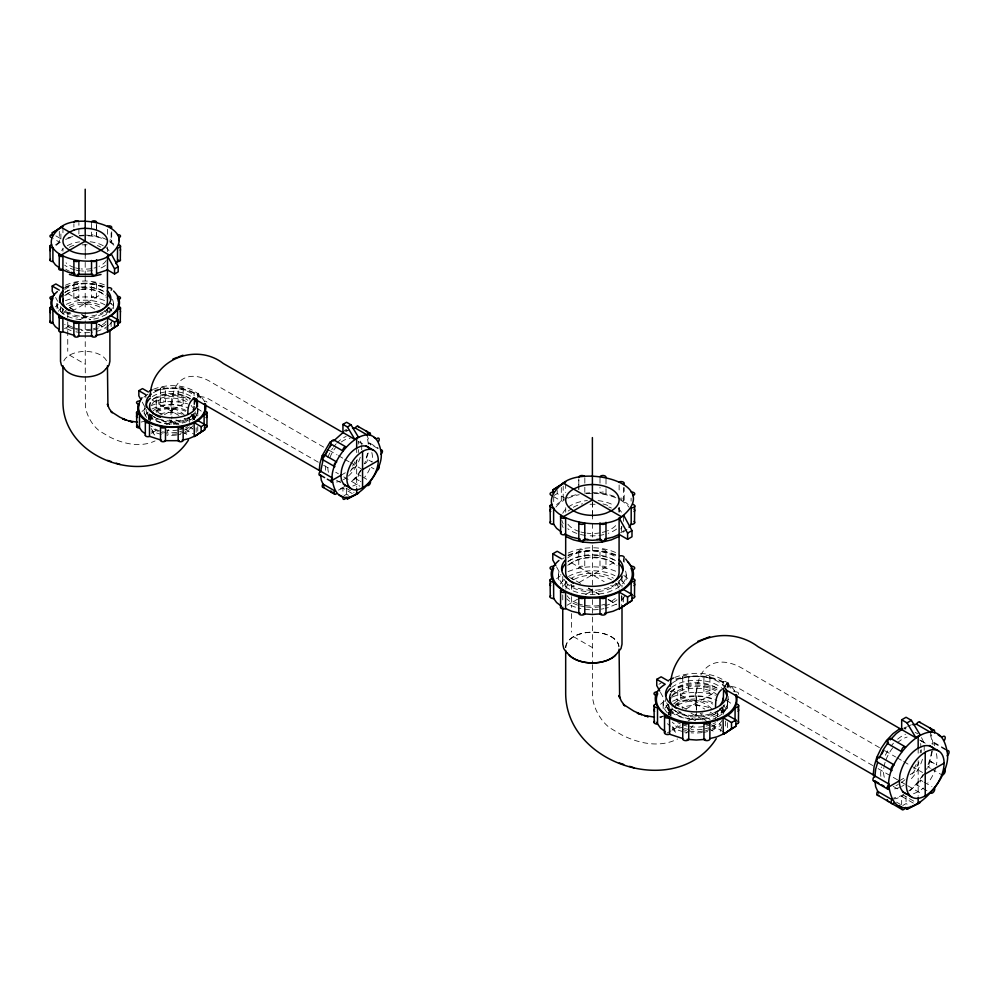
<?xml version="1.0" encoding="UTF-8"?>
<svg xmlns="http://www.w3.org/2000/svg" width="999" height="999" viewBox="0 0 999 999"><rect width="100%" height="100%" fill="white"/><g stroke="black" fill="none" stroke-linecap="round" stroke-linejoin="round"><path stroke-width="0.75" stroke-dasharray="5 3.75" d="M59.303 231.381L59.303 242.083L53.409 238.686M78.896 234.028L78.896 223.314M85.215 254.97L85.215 244.243M91.546 223.326L91.571 235.514A2.61 1.511 0 0 1 94.306 234.59L94.967 234.69A2.61 1.511 0 0 1 96.566 236.276L96.566 224.051M561.301 487.524L561.301 501.036L554.033 496.84M556.643 504.545L563.199 499.6L563.199 486.088M578.833 489.622L578.808 479.058M592.407 516.121L592.407 501.423M623.513 487.524L623.588 500.998A3.134 1.811 0 0 0 623.576 498.801L623.001 498.464A3.134 1.811 0 0 0 620.691 498.114M624.2 500.137L624.2 487.649M150.387 419.255L152.547 413.961M670.604 713.636L670.841 711.188L673.201 707.292M932.404 751.048L929.145 763.96L926.498 769.492M723.613 690.122L724.462 685.639L723.963 688.061M721.802 726.673L719.817 732.729M368.269 453.009L364.548 463.886M194.156 419.667L197.128 413.149M723.014 714.36L726.685 706.318M96.516 284.365L96.528 284.328A2.61 1.511 0 0 0 94.955 282.742L94.293 282.642A2.61 1.511 0 0 0 91.546 283.554L91.521 297.365A2.61 1.511 0 0 1 94.293 296.403L94.955 296.503A2.61 1.511 0 0 1 96.528 298.089L96.528 283.941M183.129 388.998L183.154 388.961A2.61 1.511 0 0 0 181.568 387.375L180.919 387.275A2.61 1.511 0 0 0 178.159 388.186L178.134 401.998A2.61 1.511 0 0 1 180.919 401.036L181.568 401.136A2.61 1.511 0 0 1 183.154 402.722L183.154 388.574M605.956 551.773L605.981 551.723A3.134 1.811 0 0 0 604.083 549.825L603.296 549.7A3.134 1.811 0 0 0 599.987 550.799L599.987 567.307A3.134 1.811 0 0 1 603.296 566.208L604.083 566.333A3.134 1.811 0 0 1 605.981 568.244L605.981 551.261M709.902 677.334L709.927 677.285A3.134 1.811 0 0 0 708.029 675.374L707.242 675.262A3.134 1.811 0 0 0 703.933 676.348L703.908 692.931A3.134 1.811 0 0 1 707.242 691.77L708.029 691.895A3.134 1.811 0 0 1 709.927 693.806L709.927 676.81M724.762 686.875L726.56 683.816L723.626 688.498L725.749 686.176L723.551 687.961M361.975 469.243L356.93 476.623L351.061 482.817M924.512 773.626L918.456 782.479L909.277 791.483M151.723 415.097L148.451 418.868M672.215 708.641L668.281 713.161M148.464 419.143L150.287 417.657L148.252 419.056M668.294 713.511L670.491 711.725L668.044 713.398M675.274 705.669C686.301 696.99 703.171 699.05 712.287 709.59M55.42 245.005L60.889 240.896L60.889 231.718M55.395 306.818L58.304 304.633M142.02 411.451L145.654 408.391M184.54 430.107A22.253 12.85 0 0 0 186.726 428.996L190.26 426.336M556.618 578.708L560.102 576.086M626.997 529.258L621.603 533.316L621.603 525.811M660.564 704.27L664.922 700.599M668.393 704.457L667.482 705.144A32.168 18.569 0 0 0 664.26 709.615M711.588 726.648A26.698 15.41 0 0 0 714.21 725.324L718.456 722.127M615.334 598.501L611.026 601.66A26.698 15.41 0 0 1 608.379 602.971M677.472 705.306L677.684 705.157A26.698 15.41 0 0 1 712.836 704.083M67.745 313.674L70.43 312.125M71.766 311.351L102.66 293.519M64.56 328.671L72.115 324.313M79.97 319.767L85.202 316.745M155.257 419.98L157.879 418.456M164.435 414.672L186.726 401.81A22.253 12.85 0 0 0 159.865 399.762L155.257 401.81A22.253 12.85 0 0 0 151.723 404.47M151.186 433.304L158.729 428.946M166.583 424.4L171.816 421.378L171.816 416.783M340.971 475.262L346.216 472.24M351.448 469.218L356.68 466.196M344.156 495.641L346.591 494.23L351.049 496.803M553.921 495.504L557.217 493.606L564.472 497.802M571.428 586.95L574.05 585.439M579.283 582.405L613.324 562.762M567.057 605.257L577.572 599.188M585.651 594.517L592.382 590.634M658.94 684.265L661.126 683.004M676.46 714.497L680.506 712.162M685.888 709.053L714.21 692.707M667.12 733.054L671.003 730.806M672.302 730.069L680.169 725.524M688.249 720.853L696.328 716.196L696.328 711.775M899.312 780.843L904.694 777.734M910.089 774.625L918.168 769.967M902.759 805.519L906.056 803.608L911.4 806.705M111.126 303.896L111.176 303.858A2.61 1.511 0 0 0 111.513 303.521M662.886 716.295L660.177 717.519L662.812 716.508M184.403 433.316L192.72 428.758L189.498 426.91M711.413 730.506L721.415 725.037L717.544 722.814L717.544 718.181M65.484 285.227C78.646 279.183 94.68 279.757 107.53 286.376M65.459 286.9C78.471 281.718 93.894 281.843 106.681 287.675M65.459 300.662C78.471 295.479 93.894 295.604 106.681 301.436M153.421 389.273C170.504 382.367 195.517 384.603 205.07 402.485M150.812 405.856C162.25 400.661 175.649 400.462 187.65 403.846M155.844 406.943L158.878 409.228L158.878 400.212M563.199 499.6L571.753 495.816L578.871 494.118M568.206 553.034C584.103 545.554 603.583 546.141 619.168 554.195M568.081 555.082C583.528 548.651 601.947 548.688 617.307 555.369M568.081 571.603C583.528 565.159 601.947 565.197 617.307 571.878M616.308 604.083L609.303 607.192A33.829 19.53 0 0 1 605.332 608.316M674.762 677.434C695.204 669.467 724.874 672.202 736.213 693.506M672.027 697.152C685.639 691.283 701.41 691.171 715.546 695.204M677.147 698.863L676.523 699.138L680.794 701.598L680.794 690.784M152.035 408.953L157.592 406.493A26.811 15.472 0 0 1 188.674 408.279M672.589 701.273L679.245 698.313A32.168 18.569 0 0 1 716.87 700.599M352.797 486.038L356.88 484.253A22.253 12.85 -60 0 0 360.939 481.218M913.498 793.78L918.393 791.633A26.698 15.41 -60 0 0 923.276 787.999M344.205 430.482L346.553 429.483M344.767 431.218L347.29 430.144M338.474 490.097L344.767 487.412M906.38 726.91L903.858 727.984L907.766 730.244M907.641 726.385L911.413 724.774M156.006 411.251C165.447 405.681 177.884 407.654 185.115 415.884M141.146 422.077L144.867 421.128M659.527 717.02L665.459 715.509M68.007 237.737L73.539 236.413M154.608 390.409C170.167 385.864 188.873 386.75 201.623 397.689M675.674 679.033C694.342 673.576 716.783 674.637 732.092 687.762M893.481 798.925L896.303 798.638L903.858 795.429L915.559 802.185M79.283 235.527L83.729 235.19M584.765 493.194L590.871 492.732M85.215 235.077L94.131 235.752L102.422 237.737L108.129 240.26M592.407 492.619C605.119 492.944 618.481 495.791 628.171 504.545M364.722 463.536L364.772 463.536A2.61 1.511 -60 0 0 366.933 461.613L367.182 460.989A2.61 1.511 -60 0 0 366.596 458.828L372.227 462.087M930.406 768.281L927.796 766.77A3.134 1.811 -60 0 0 930.469 764.472L930.756 763.723A3.134 1.811 -60 0 0 930.057 761.126L936.962 765.109M72.752 327.297L69.281 325.724A22.253 12.85 0 0 1 65.797 323.039M577.447 603.296L573.276 601.398A26.698 15.41 0 0 1 567.182 595.729M158.292 431.443L155.894 430.357A22.253 12.85 0 0 1 150.824 425.624M680.082 728.259L677.222 726.96A26.698 15.41 0 0 1 673.039 723.738M933.903 742.344L945.603 749.1M55.894 235.901L60.602 238.611M915.159 732.304L917.756 733.803M945.778 749.987L932.841 742.444A3.134 1.811 -60 0 1 934.752 743.543L934.752 744.205A3.134 1.811 -60 0 1 934.315 745.679M919.704 740.034L926.448 743.918M920.878 740.709L927.422 744.48M929.994 761.126L936.5 764.872M369.792 443.169L378.084 447.952M378.134 448.651L368.918 443.269A2.61 1.511 -60 0 1 370.504 444.18L370.504 444.73A2.61 1.511 -60 0 1 370.142 445.954M931.705 769.03L940.808 774.287M571.428 562.762L604.17 581.655M610.714 585.439L613.324 586.95M358.504 441.558L364.285 444.892M879.445 747.614L744.792 669.867A64.573 37.288 60 0 0 696.615 695.142L696.615 711.713M884.827 750.724L895.604 756.942M896.94 757.717L902.884 761.138M903.683 761.6L910.526 765.559M911.762 766.27L922.527 772.489M580.594 583.466L571.428 578.184A29.62 17.108 0 0 1 613.324 578.184M588.448 587.999L598.925 594.055M608.091 599.338L613.324 602.372M569.655 577.509L573.526 579.745M588.336 588.299L599.113 594.517M608.541 599.962L616.408 604.507M922.814 781.418L920.241 779.957A3.134 1.811 -60 0 1 919.555 783.366L919.055 783.99A3.134 1.811 -60 0 1 916.445 784.69L928.158 791.445M924.112 782.167L931.917 786.675M371.341 467.357L373.988 468.893M67.745 293.519L95.941 309.802M323.639 447.115L212.213 382.779A53.821 31.069 60 0 0 172.065 403.846L172.065 417.657M329.008 450.212L337.063 454.87M338.399 455.644L343.768 458.741M344.742 459.303L350.05 462.362M350.487 462.612L361.226 468.818M872.739 765.546L740.109 689.035A37.825 21.841 60 0 0 726.61 687M878.121 768.643L899.662 781.081M900.998 781.855L906.38 784.964M907.729 785.738L922.527 794.28M70.43 307.917L73.114 309.478M82.517 314.897L90.572 319.555M98.626 324.2L102.66 326.523M69.493 307.68L73.414 309.952M81.269 314.485L90.434 319.767M98.289 324.313L108.304 330.095M361.039 476.011L358.391 474.488A2.61 1.511 -60 0 1 357.842 477.36L357.43 477.884A2.61 1.511 -60 0 1 355.257 478.471L360.901 481.718M362.362 476.785L368.993 480.606M893.193 786.375L899.762 790.172M913.361 803.121L901.66 796.365L901.66 804.744M318.294 462.2L208.316 398.751A31.518 18.194 60 0 0 197.065 397.053M323.664 465.297L330.369 469.168M335.739 472.265L338.424 473.813M343.781 476.91L359.89 486.201M896.503 802.135L900.399 804.395M336.538 480.244L340.709 482.654M346.091 488.174L354.033 492.769M352.21 493.543L342.932 488.186L342.932 494.992M718.631 714.372L715.496 712.562L715.496 718.306M672.589 690.471L704.77 709.053M710.164 712.162L718.081 716.733A32.168 18.569 0 0 0 726.885 699.974M573.501 636.675L592.382 647.564M700.661 714.048L710.102 719.492M190.409 419.867L187.8 418.356L187.8 422.54M178.858 415.434L152.035 399.95A26.811 15.472 0 0 1 189.947 399.95M184.103 418.456L189.947 421.84M686.338 709.228L676.46 703.521L681.98 701.073A26.698 15.41 0 0 1 714.21 703.521M706.118 720.654L695.329 714.422L695.329 720.779L677.809 710.664M674.887 703.82L682.866 708.416M690.946 713.086L704.407 720.853M711.138 724.737L724.238 732.304M69.468 355.12L85.202 364.198M175.999 419.917L181.244 422.952M708.815 728.571L714.21 731.68L714.21 725.324M162.25 414.86L155.257 410.826L159.865 408.791A22.253 12.85 0 0 1 186.726 410.826M178.858 424.45L170.991 419.905L170.991 425.212M169.206 419.867L177.06 424.4M184.915 428.946L194.93 434.727M161.813 419.905L169.68 424.45M182.792 432.018L186.726 434.29L186.726 428.996M623.776 575.424L628.146 578.708M726.623 700.162L732.092 704.27M109.553 240.896L115.022 245.005M109.54 302.697L115.01 306.818M197.253 408.154L201.623 411.451M672.215 728.546L676.36 733.154L671.827 725.299M734.29 690.796L734.814 691.87M660.464 692.382L664.185 699.225M556.518 566.82L560.976 575.037M142.245 402.11L144.967 407.13M55.619 297.477L57.667 301.248M682.717 677.285L682.742 677.334A3.134 1.811 0 0 1 684.627 675.374L685.414 675.262A3.134 1.811 0 0 1 688.711 676.36L688.736 692.931A3.134 1.811 0 0 0 685.414 691.77L684.627 691.895A3.134 1.811 0 0 0 682.717 693.793L682.717 676.81M578.771 551.723L578.796 551.785A3.134 1.811 0 0 1 580.681 549.825L581.468 549.7A3.134 1.811 0 0 1 584.765 550.799L584.765 567.32A3.134 1.811 0 0 0 581.468 566.208L580.681 566.333A3.134 1.811 0 0 0 578.771 568.231L578.771 551.248M206.98 402.185L206.893 401.998A2.61 1.511 0 0 0 204.832 401.074M160.477 388.961L160.502 389.011A2.61 1.511 0 0 1 162.075 387.375L162.725 387.275A2.61 1.511 0 0 1 165.472 388.186L165.497 401.998A2.61 1.511 0 0 0 162.725 401.036L162.075 401.136A2.61 1.511 0 0 0 160.477 402.722L160.477 388.561M73.864 284.328L73.876 284.378A2.61 1.511 0 0 1 75.449 282.742L76.111 282.642A2.61 1.511 0 0 1 78.859 283.554L78.871 297.365A2.61 1.511 0 0 0 76.111 296.403L75.449 296.503A2.61 1.511 0 0 0 73.864 298.089L73.864 283.928M666.545 706.318L670.217 714.36M147.003 413.149L149.975 419.667M929.732 731.53L932.067 736.7L933.066 744.842M366.446 434.44L368.269 438.474L368.931 443.906M151.224 428.484L155.182 435.514L151.723 431.63M918.168 748.201L918.168 754.42M918.168 760.639L918.168 796.215M906.056 796.628L906.056 803.608M728.121 682.879L728.121 687.849M728.121 696.39L728.121 699.862M727.434 687.25L727.497 684.215A3.134 1.811 0 0 0 727.497 682.017L726.922 681.68A3.134 1.811 0 0 0 723.114 681.68L723.039 687.724M727.497 703.608L727.497 711.313M727.434 722.614L727.434 728.608M725.524 721.041L725.524 728.546M723.026 707.317L723.026 714.872M722.027 706.693L722.027 714.422A26.698 15.41 0 0 0 719.53 707.904M717.544 712L717.544 716.633M708.678 707.429L708.678 707.492A26.698 15.41 0 0 0 681.98 707.429M696.328 688.548L696.328 710.314M695.329 692.207L695.329 708.403M677.734 690.759L677.734 700.811M669.63 706.93L669.63 714.497M668.631 705.144L668.631 714.422A26.698 15.41 0 0 1 672.215 706.718M663.161 703.608L663.161 709.789M631.093 498.114L631.093 501.123M626.211 574.85L626.211 582.567M624.175 558.816L624.175 562.287M623.501 516.883L623.501 521.378M623.488 558.691L623.488 561.688M623.488 597.052L623.488 603.059M622.002 576.398L622.002 587.187M622.002 596.428L622.002 602.584M621.578 595.479L621.578 604.495M619.13 484.99L619.13 492.495M619.105 507.317L619.105 511.85M619.08 507.617L619.08 512.262M619.08 580.244L619.08 589.31M606.018 479.058L605.993 488.124M606.018 489.085L606.018 494.068A3.134 1.811 0 0 0 604.108 492.157L603.309 492.045A3.134 1.811 0 0 0 600.024 493.144L599.999 487.187M599.999 478.184L599.999 485.689M592.382 501.535L592.382 512.462M592.382 514.023L592.407 522.002M592.382 523.376L592.382 538.973M592.382 545.217L592.382 598.014M592.382 599.562L592.382 663.086M592.382 664.635L592.569 697.115A29.071 16.783 60 0 0 609.515 727.659L621.341 734.715A126.91 73.264 60 0 0 677.547 738.985M584.827 478.184L584.827 485.689M584.827 487.187L584.79 493.131A3.134 1.811 0 0 0 584.39 492.732M578.808 480.082L578.808 489.098M571.428 584.34L571.428 595.117M571.428 596.653L571.428 607.429M571.428 613.586L571.428 632.067M565.684 483.491L565.684 492.495M565.709 507.692L565.709 512.225M565.684 581.381L565.684 588.935M562.762 576.398L562.762 587.187M562.762 594.892L562.762 602.584M558.553 574.85L558.553 582.567M557.217 490.521L557.217 493.606M553.708 496.615L553.708 502.609M356.68 448.052L356.68 452.584M356.68 460.152L356.68 487.175M346.591 488.798L346.591 494.23M198.314 393.618L198.314 397.078M197.74 397.827L197.74 394.767A2.61 1.511 0 0 0 197.802 392.894L197.315 392.619A2.61 1.511 0 0 0 194.143 392.619L194.081 395.716M197.802 410.889L197.802 416.895M197.752 426.585L197.752 431.181M196.154 427.784L196.154 432.38M194.068 413.986L194.068 420.03M193.244 413.898L193.244 419.905A22.253 12.85 0 0 0 191.159 414.485M189.498 417.882L189.498 422.402M182.118 414.086L182.118 414.135A22.253 12.85 0 0 0 159.865 414.086M171.816 398.351L171.816 415.259M170.991 401.386L170.991 414.897M156.331 400.187L156.331 408.566M149.575 413.673L149.575 419.717M148.751 413.898L148.751 419.905A22.253 12.85 0 0 1 150.837 414.485M145.891 394.767L145.891 397.827M144.193 410.889L144.193 413.898M113.399 303.596L113.399 309.315M111.713 231.768L111.713 241.333M111.139 232.917L111.201 242.058A2.61 1.511 0 0 0 111.201 240.222L110.714 239.947A2.61 1.511 0 0 0 110.127 239.748M111.126 321.953L111.126 326.548M109.89 307.879L109.89 313.599M107.492 229.27L107.492 235.389M107.442 246.978L107.467 251.598M107.442 307.842L107.442 315.397M96.566 225.187L96.566 231.293M96.566 232.829L96.566 235.889M85.202 244.855L85.202 274.226M85.202 275.774L85.202 310.614M85.202 312.15L85.202 322.615M85.202 324.151L85.352 405.482A24.226 13.986 60 0 0 99.475 430.931L109.328 436.825A105.757 61.051 60 0 0 155.045 440.934M73.889 224.051L73.901 227.148M67.745 312.562L67.745 320.304M67.745 321.853L67.745 351.286M62.949 227.747L62.949 235.389M62.949 248.189L62.949 251.224M62.949 309.041L62.949 315.085M60.514 306.456L60.514 313.599M57.005 303.596L57.005 309.315M624.088 530.494A39.935 23.064 0 0 1 620.641 532.767M555.919 507.08A39.935 23.064 0 0 1 564.16 500.162M568.094 498.164A39.935 23.064 0 0 1 579.22 494.692M586.45 493.656A39.935 23.064 0 0 1 592.407 493.406M593.881 493.419A39.935 23.064 0 0 1 619.392 499.463M620.641 500.162A39.935 23.064 0 0 1 628.883 507.08M622.04 526.798A30.782 17.77 0 0 1 620.704 528.995M563.149 527.534A30.782 17.77 0 0 1 561.85 524.125M568.194 511.026A30.782 17.77 0 0 1 571.478 508.978M590.059 504.283A30.782 17.77 0 0 1 595.441 504.32M608.778 506.968A30.782 17.77 0 0 1 611.413 508.029M615.684 525.636A26.698 15.41 0 0 1 607.504 530.806M606.031 531.343A26.698 15.41 0 0 1 602.272 532.405M599.625 532.929A26.698 15.41 0 0 1 587.162 533.204M585.814 533.029A26.698 15.41 0 0 1 580.569 531.905M579.333 531.53A26.698 15.41 0 0 1 566.708 522.252M573.301 507.317A26.698 15.41 0 0 1 582.529 503.771M602.971 503.933A26.698 15.41 0 0 1 611.051 507.055M616.608 529.058A30.782 17.77 0 0 1 608.191 533.341M603.858 534.577A30.782 17.77 0 0 1 588.036 535.676M585.414 535.389A30.782 17.77 0 0 1 567.782 528.746M563.149 523.613A30.782 17.77 0 0 1 561.85 520.204M562.762 513.299A30.782 17.77 0 0 1 567.007 508.041M568.194 507.117A30.782 17.77 0 0 1 587.412 500.549M598.076 500.624A30.782 17.77 0 0 1 613.836 505.332M618.181 508.379A30.782 17.77 0 0 1 622.215 513.686M930.231 734.802A39.935 23.064 -60 0 1 932.079 744.005M931.667 751.323A39.935 23.064 -60 0 1 926.585 767.944M923.076 774.512A39.935 23.064 -60 0 1 908.765 790.983M903.858 794.317A39.935 23.064 -60 0 1 893.743 797.989M903.858 729.095A39.935 23.064 -60 0 1 906.318 727.809M920.666 743.468A30.782 17.77 -60 0 1 920.803 747.327M920.603 750.062A30.782 17.77 -60 0 1 920.166 752.896M916.17 764.572A30.782 17.77 -60 0 1 912.112 771.503M905.007 779.67A30.782 17.77 -60 0 1 901.66 782.392M898.238 784.515A30.782 17.77 -60 0 1 895.978 785.589M936.338 753.571A26.698 15.41 -60 0 1 936.45 764.784M935.863 767.307A26.698 15.41 -60 0 1 927.796 783.141M921.328 749.725A26.698 15.41 -60 0 1 921.203 752.659M918.918 762.062A26.698 15.41 -60 0 1 910.339 776.148M884.277 777.284A26.698 15.41 -60 0 1 883.89 767.607M884.165 766.071A26.698 15.41 -60 0 1 885.114 762.274M885.988 759.727A26.698 15.41 -60 0 1 892.819 747.714M897.339 742.856A26.698 15.41 -60 0 1 907.117 737.075M921.428 737.624A30.782 17.77 -60 0 1 923.85 743.93M924.063 745.416A30.782 17.77 -60 0 1 924.125 750.649M922.464 759.215A30.782 17.77 -60 0 1 910.551 779.545M903.92 785.114A30.782 17.77 -60 0 1 901.635 786.475M899.375 787.549A30.782 17.77 -60 0 1 891.358 788.923M880.843 776.373A30.782 17.77 -60 0 1 881.355 766.945M885.339 755.256A30.782 17.77 -60 0 1 889.397 748.326M890.958 746.191A30.782 17.77 -60 0 1 893.481 743.181M897.614 739.185A30.782 17.77 -60 0 1 905.531 734.24M722.402 707.729A26.698 15.41 0 0 1 722.402 715.709M715.496 722.614A26.698 15.41 0 0 1 712.874 723.938M709.964 725.062A26.698 15.41 0 0 1 706.181 726.098M703.533 726.598A26.698 15.41 0 0 1 689.71 726.598M687.05 726.098A26.698 15.41 0 0 1 683.266 725.062M680.369 723.938A26.698 15.41 0 0 1 677.734 722.614M670.329 714.397A26.698 15.41 0 0 1 670.829 707.729M673.501 704.008A26.698 15.41 0 0 1 714.223 700.124M727.747 701.66A31.131 17.97 0 0 1 693.568 719.555A31.131 17.97 0 0 1 666.083 698.151M670.729 691.683A31.131 17.97 0 0 1 718.631 688.948M719.742 709.365A26.698 15.41 0 0 1 673.501 709.365M671.528 696.39A26.698 15.41 0 0 1 715.496 690.759M708.678 727.771A26.698 15.41 0 0 1 704.894 728.82M702.247 729.307A26.698 15.41 0 0 1 691.158 729.645M688.423 729.307A26.698 15.41 0 0 1 684.477 728.508M681.98 727.771A26.698 15.41 0 0 1 672.215 722.127M721.116 707.592A26.698 15.41 0 0 1 718.456 711.313L714.21 714.497A26.698 15.41 0 0 1 686.201 718.081A26.698 15.41 0 0 1 668.743 704.944M672.215 695.891A26.698 15.41 0 0 1 676.46 692.707L681.98 690.259A26.698 15.41 0 0 1 717.532 695.042M625.062 595.329A33.829 19.53 0 0 1 621.678 600.037M603.945 608.628A33.829 19.53 0 0 1 601.136 609.14M598.264 609.502A33.829 19.53 0 0 1 578.071 607.979M575.461 607.192A33.829 19.53 0 0 1 568.456 604.083M560.339 584.003A33.829 19.53 0 0 1 563.086 580.506M568.456 576.46A33.829 19.53 0 0 1 615.022 575.761M621.678 580.506A33.829 19.53 0 0 1 624.425 584.003M625.561 571.041A33.829 19.53 0 0 1 616.308 588.661L609.303 591.77A33.829 19.53 0 0 1 571.79 590.347A33.829 19.53 0 0 1 559.702 569.792M568.456 561.038A33.829 19.53 0 0 1 616.308 561.038M617.02 599.775A29.62 17.108 0 0 1 601.523 606.543M600.049 606.793A29.62 17.108 0 0 1 586.213 607.005M584.715 606.793A29.62 17.108 0 0 1 580.332 605.894M577.572 605.082A29.62 17.108 0 0 1 566.72 598.826M563.761 585.851A29.62 17.108 0 0 1 566.72 581.718M618.031 581.718A29.62 17.108 0 0 1 620.991 585.851M622.002 574.85A29.62 17.108 0 0 1 596.253 591.808A29.62 17.108 0 0 1 563.761 579.283M567.744 565.347A29.62 17.108 0 0 1 617.02 565.347M669.542 716.795A26.698 15.41 0 0 1 675.262 710.614M565.684 647.564A26.698 15.41 0 0 1 591.221 632.167A26.698 15.41 0 0 1 618.98 646.228M707.642 731.58A32.168 18.569 0 0 1 703.658 732.367M702.309 732.554A32.168 18.569 0 0 1 691.133 732.841M687.012 732.367A32.168 18.569 0 0 1 684.34 731.88M683.029 731.58A32.168 18.569 0 0 1 672.589 727.559M670.341 726.111A32.168 18.569 0 0 1 667.482 723.713M716.87 717.394A32.168 18.569 0 0 1 712.849 719.18M671.44 716.033A32.168 18.569 0 0 1 668.356 713.711M667.482 712.886A32.168 18.569 0 0 1 664.26 698.801M670.341 691.907A32.168 18.569 0 0 1 718.081 690.471M565.834 647.564A26.536 15.322 0 0 1 592.382 632.242A26.536 15.322 0 0 1 618.918 647.564M692.994 725.586A126.91 73.264 60 0 1 690.546 728.671M689.51 729.832A126.91 73.264 60 0 1 685.077 734.028M723.189 705.119A32.168 18.569 0 0 1 727.222 711.975M561.788 559.29A39.935 23.064 0 0 1 564.135 557.817M568.069 555.819A39.935 23.064 0 0 1 616.695 555.819M567.757 557.917A30.782 17.77 0 0 1 616.583 557.604M605.444 604.07A26.698 15.41 0 0 1 601.635 605.094M598.975 605.569A26.698 15.41 0 0 1 585.152 605.469M582.517 604.957A26.698 15.41 0 0 1 578.746 603.883M565.809 589.11A26.698 15.41 0 0 1 569.43 582.767M573.738 579.607A26.698 15.41 0 0 1 611.488 579.87M615.659 583.091A26.698 15.41 0 0 1 619.005 589.485M569.43 564.622A26.698 15.41 0 0 1 615.659 564.947M622.202 576.898A30.782 17.77 0 0 1 594.742 590.209A30.782 17.77 0 0 1 564.085 579.482M567.757 561.838A30.782 17.77 0 0 1 616.583 561.513M672.689 682.754A30.782 17.77 0 0 1 724.625 687.15M676.36 679.707A39.935 23.064 0 0 1 733.616 691.42M722.027 720.366A26.698 15.41 0 0 1 719.28 724.063L714.972 727.222A26.698 15.41 0 0 1 712.324 728.533M709.39 729.632A26.698 15.41 0 0 1 705.581 730.644M702.921 731.131A26.698 15.41 0 0 1 689.098 731.031M686.463 730.519A26.698 15.41 0 0 1 682.692 729.445M669.755 714.66A26.698 15.41 0 0 1 673.376 708.328M719.605 708.653A26.698 15.41 0 0 1 722.202 712.387M702.921 712.986A26.698 15.41 0 0 1 700.187 713.311M671.353 692.607A26.698 15.41 0 0 1 693.456 682.729A26.698 15.41 0 0 1 718.706 689.647M724.887 704.67A30.782 17.77 0 0 1 694.655 715.796A30.782 17.77 0 0 1 666.695 702.846M671.703 687.399A30.782 17.77 0 0 1 722.801 688.998M738.411 694.305A3.134 1.811 0 0 0 738.623 693.381L738.411 692.919A3.134 1.811 0 0 0 735.114 691.82M727.909 698.938A3.134 1.811 0 0 1 727.909 700.324M69.381 271.204A25.649 14.81 0 0 1 65.747 269.193M82.155 244.855A25.649 14.81 0 0 1 87.525 244.817M56.394 245.329A33.279 19.218 0 0 1 61.688 241.358M65.659 239.398A33.279 19.218 0 0 1 73.839 236.888M79.433 236.014A33.279 19.218 0 0 1 85.215 235.727M88.112 235.801A33.279 19.218 0 0 1 104.783 239.398M109.952 242.083A33.279 19.218 0 0 1 114.048 245.329M106.219 260.539A22.253 12.85 0 0 1 98.976 266.396M96.578 267.345A22.253 12.85 0 0 1 93.981 268.107M91.234 268.656A22.253 12.85 0 0 1 81.144 268.918M79.72 268.743A22.253 12.85 0 0 1 75.612 267.882M74.326 267.495A22.253 12.85 0 0 1 66.084 262.849M69.293 247.327A22.253 12.85 0 0 1 76.448 244.493M97.353 245.529A22.253 12.85 0 0 1 100.762 247.103M105.395 265.447A25.649 14.81 0 0 1 100.599 268.144M92.233 270.542A25.649 14.81 0 0 1 81.581 270.954M80.27 270.829A25.649 14.81 0 0 1 76.374 270.192M75.137 269.917A25.649 14.81 0 0 1 64.698 265.172M61.638 250.474A25.649 14.81 0 0 1 63.149 248.751M67.295 245.704A25.649 14.81 0 0 1 79.52 241.858M90.172 241.77A25.649 14.81 0 0 1 103.559 245.941M105.744 247.415A25.649 14.81 0 0 1 109.028 250.786M367.495 439.16A33.279 19.218 -60 0 1 368.269 444.33M367.495 453.221A33.279 19.218 -60 0 1 365.147 461.138M360.676 470.167A33.279 19.218 -60 0 1 350.861 482.042M344.767 486.488A33.279 19.218 -60 0 1 338.673 489.073M345.991 431.468A33.279 19.218 -60 0 1 349.662 429.907M358.341 441.67A25.649 14.81 -60 0 1 358.778 444.105M358.716 449.6A25.649 14.81 -60 0 1 358.229 452.572M355.032 461.7A25.649 14.81 -60 0 1 352.385 466.371M371.828 452.535A22.253 12.85 -60 0 1 371.928 461.875M369.88 468.481A22.253 12.85 -60 0 1 364.722 477.172M357.317 459.602A22.253 12.85 -60 0 1 349.787 471.753M328.446 472.29A22.253 12.85 -60 0 1 328.134 464.235M329.87 457.667A22.253 12.85 -60 0 1 335.564 447.652M341.346 441.958A22.253 12.85 -60 0 1 350.075 438.336M360.427 441.121A25.649 14.81 -60 0 1 361.426 444.493M361.601 445.741A25.649 14.81 -60 0 1 361.675 449.812M360.264 457.242A25.649 14.81 -60 0 1 348.089 476.323M345.754 478.184A25.649 14.81 -60 0 1 343.394 479.695M341.021 480.844A25.649 14.81 -60 0 1 336.463 482.005M325.487 470.229A25.649 14.81 -60 0 1 325.637 466.034M327.759 457.579A25.649 14.81 -60 0 1 332.717 448.164M333.491 447.077A25.649 14.81 -60 0 1 335.976 444.031M336.838 443.094A25.649 14.81 -60 0 1 346.166 436.426M193.556 414.323A22.253 12.85 0 0 1 193.556 420.979M187.8 426.735A22.253 12.85 0 0 1 185.614 427.847M183.192 428.771A22.253 12.85 0 0 1 179.208 429.82M177.822 430.057A22.253 12.85 0 0 1 166.309 430.057M150.15 419.88A22.253 12.85 0 0 1 150.574 414.323M152.797 411.226A22.253 12.85 0 0 1 185.614 407.455M198.014 409.278A25.949 14.985 0 0 1 172.065 424.25A25.949 14.985 0 0 1 146.116 409.278M153.721 398.676A25.949 14.985 0 0 1 190.409 398.676M191.333 415.696A22.253 12.85 0 0 1 152.797 415.696M152.797 402.847A22.253 12.85 0 0 1 187.8 400.187M182.118 431.031A22.253 12.85 0 0 1 179.508 431.78M176.748 432.317A22.253 12.85 0 0 1 166.646 432.505M165.235 432.317A22.253 12.85 0 0 1 162.475 431.78M159.865 431.031A22.253 12.85 0 0 1 151.723 426.336M192.482 414.21A22.253 12.85 0 0 1 190.26 417.32L186.726 419.98A22.253 12.85 0 0 1 149.5 414.21M191.159 405.457A22.253 12.85 0 0 1 192.482 407.567M112.437 320.667A28.197 16.284 0 0 1 109.615 324.588M108.641 325.487A28.197 16.284 0 0 1 105.132 327.959L99.301 330.544A28.197 16.284 0 0 1 92.495 332.168M89.61 332.53A28.197 16.284 0 0 1 73.726 331.318M71.104 330.544A28.197 16.284 0 0 1 65.26 327.959M58.504 311.226A28.197 16.284 0 0 1 60.789 308.316M66.334 304.358A28.197 16.284 0 0 1 105.132 304.945M109.615 308.316A28.197 16.284 0 0 1 111.9 311.226M112.437 299.388A28.197 16.284 0 0 1 105.132 315.11L99.301 317.694A28.197 16.284 0 0 1 89.61 319.68M80.782 319.68A28.197 16.284 0 0 1 57.43 300.774M65.26 292.095A28.197 16.284 0 0 1 105.132 292.095M105.732 324.363A24.688 14.248 0 0 1 93.132 329.945M91.596 330.219A24.688 14.248 0 0 1 81.331 330.532M78.809 330.219A24.688 14.248 0 0 1 75.749 329.62M72.852 328.796A24.688 14.248 0 0 1 64.673 324.363M61.351 312.762A24.688 14.248 0 0 1 63.824 309.328M68.919 305.731A24.688 14.248 0 0 1 102.66 306.368M106.581 309.328A24.688 14.248 0 0 1 109.041 312.762M109.041 307.292A24.688 14.248 0 0 1 85.202 317.857A24.688 14.248 0 0 1 61.351 307.292M64.673 295.679A24.688 14.248 0 0 1 105.732 295.679M149.5 421.878A22.253 12.85 0 0 1 153.958 416.945M63.836 360.889A22.115 12.775 0 0 1 88.087 351.536A22.115 12.775 0 0 1 107.318 364.198M180.594 434.365A26.811 15.472 0 0 1 177.934 434.865M176.573 435.052A26.811 15.472 0 0 1 166.796 435.202M161.388 434.365A26.811 15.472 0 0 1 152.035 430.856M145.105 415.909A26.811 15.472 0 0 1 147.777 412.175M195.292 413.361A26.811 15.472 0 0 1 196.89 415.909M197.39 408.204A26.811 15.472 0 0 1 191.146 421.103M146.703 417.432A26.811 15.472 0 0 1 145.105 406.88M168.656 429.745A105.757 61.051 60 0 1 167.008 431.78M64.248 288.062A33.279 19.218 0 0 1 106.144 288.062M64.673 289.485A25.649 14.81 0 0 1 105.37 289.223M106.019 321.291A22.253 12.85 0 0 1 104.333 323.314L100.737 325.949A22.253 12.85 0 0 1 98.526 327.035M96.091 327.947A22.253 12.85 0 0 1 93.456 328.671M90.697 329.195A22.253 12.85 0 0 1 79.183 329.121M77.797 328.858A22.253 12.85 0 0 1 73.839 327.797M63.786 313.274A22.253 12.85 0 0 1 66.071 310.19M69.668 307.555A22.253 12.85 0 0 1 101.124 307.779M104.608 310.464A22.253 12.85 0 0 1 106.756 313.574M66.071 295.08A22.253 12.85 0 0 1 87.413 288.848A22.253 12.85 0 0 1 106.194 297.39M109.003 307.143A25.649 14.81 0 0 1 105.719 310.514M104.683 311.263A25.649 14.81 0 0 1 62.325 308.329M64.673 292.757A25.649 14.81 0 0 1 105.37 292.495M143.906 397.165A33.279 19.218 0 0 1 148.289 394.031M155.182 390.984A33.279 19.218 0 0 1 200.649 398.014M153.484 392.657A25.649 14.81 0 0 1 193.881 395.454M192.632 425.924A22.253 12.85 0 0 1 190.946 427.947L187.362 430.581A22.253 12.85 0 0 1 185.152 431.668M182.705 432.579A22.253 12.85 0 0 1 180.082 433.304M177.31 433.828A22.253 12.85 0 0 1 165.797 433.753M163.062 433.191A22.253 12.85 0 0 1 160.464 432.43M149.688 420.104A22.253 12.85 0 0 1 152.697 414.822M156.281 412.187A22.253 12.85 0 0 1 185.577 411.288M191.221 415.097A22.253 12.85 0 0 1 193.381 418.206M152.697 399.712A22.253 12.85 0 0 1 190.197 399.026M195.629 411.775A25.649 14.81 0 0 1 172.115 421.079A25.649 14.81 0 0 1 148.239 412.088M152.347 396.628A25.649 14.81 0 0 1 191.995 397.127"/><path stroke-width="1.5" d="M51.636 244.83L51.548 244.842A2.61 1.511 0 0 0 49.975 246.428L50.15 246.803A2.61 1.511 0 0 0 52.897 247.727L52.897 261.488A2.61 1.511 0 0 1 50.15 260.577L49.962 246.041M107.48 269.905L107.48 256.144L114.548 268.843L114.548 273.988L107.48 269.905L96.891 273.476M118.806 244.83L118.881 244.842A2.61 1.511 0 0 1 120.467 246.428L120.292 246.803A2.61 1.511 0 0 1 117.545 247.727L117.457 261.476A2.61 1.511 0 0 0 120.292 260.577L120.467 246.041M552.097 504.32L551.997 504.345A3.134 1.811 0 0 0 550.099 506.243L550.312 506.705A3.134 1.811 0 0 0 553.621 507.804L553.621 524.313A3.134 1.811 0 0 1 550.312 523.214L550.099 505.781M560.601 533.266L560.601 516.283M619.118 534.428L619.118 517.907L627.597 533.141L627.597 539.31L619.118 534.428L613.049 537.112L604.52 539.148M632.704 504.333L632.792 504.345A3.134 1.811 0 0 1 634.702 506.243L634.49 506.705A3.134 1.811 0 0 1 631.193 507.804L631.193 524.325A3.134 1.811 0 0 0 634.49 523.214L634.702 505.781M187.8 413.474L188.012 409.403A31.518 18.194 60 0 1 194.73 397.952M194.318 404.233L194.555 399.662M715.496 706.693L715.759 701.822A37.825 21.841 60 0 1 721.365 689.76M723.613 690.122L723.313 700.149M319.218 470.342L319.98 463.236L322.215 455.731M320.592 471.815L323.289 458.791M332.355 480.244C328.022 457.005 374.325 409.29 381.019 452.147C385.352 475.374 339.048 523.089 332.355 480.244L340.971 475.262M873.201 774.949L874.113 766.408L876.797 757.404M874.824 777.022L875.648 769.267L877.734 762.249M888.96 786.825C884.115 759.49 939.372 700.774 947.364 753.109C952.209 780.431 896.952 839.148 888.96 786.825L899.312 780.843M150.187 396.453C150.712 360.202 195.617 341.895 223.264 363.474L341.458 431.718M670.366 686.276C671.778 641.945 723.838 621.078 758.054 646.703L900.848 729.145M346.216 497.39L346.191 497.452A2.61 1.511 -60 0 1 344.018 499.375L343.606 499.35A2.61 1.511 -60 0 1 343.019 497.177L339.086 494.805M370.317 435.289L370.342 435.202A2.61 1.511 -60 0 0 369.767 433.042L369.343 433.004A2.61 1.511 -60 0 0 367.182 434.927L355.257 428.047A2.61 1.511 -60 0 1 357.43 426.123L370.105 433.241M905.606 807.392L905.569 807.479A3.134 1.811 -60 0 1 902.971 809.789L902.472 809.752A3.134 1.811 -60 0 1 901.772 807.155L899.2 805.556M934.527 732.879L934.552 732.779A3.134 1.811 -60 0 0 933.853 730.182L933.353 730.144A3.134 1.811 -60 0 0 930.756 732.454L916.458 724.2A3.134 1.811 -60 0 1 919.055 721.877L934.265 730.419M91.546 221.79L91.571 221.753A2.61 1.511 0 0 1 94.306 220.829L94.967 220.929A2.61 1.511 0 0 1 96.566 222.515L96.541 222.565M599.999 476.685L600.024 476.635A3.134 1.811 0 0 1 603.309 475.524L604.108 475.649A3.134 1.811 0 0 1 606.018 477.547L605.993 477.609M120.454 307.842L120.267 322.377A2.61 1.511 0 0 1 117.52 323.289L117.52 309.528A2.61 1.511 0 0 0 120.267 308.616L120.454 308.241A2.61 1.511 0 0 0 118.869 306.656L118.781 306.631M207.068 412.475L206.893 427.01A2.61 1.511 0 0 1 204.146 427.922M634.677 579.944L634.465 597.39A3.134 1.811 0 0 1 631.98 598.488M682.754 738.536L682.729 738.586A3.134 1.811 0 0 0 684.627 740.496L685.414 740.609A3.134 1.811 0 0 0 688.723 739.522L688.723 723.001A3.134 1.811 0 0 1 685.414 724.1L684.627 723.975A3.134 1.811 0 0 1 682.729 722.065L682.754 738.536L669.542 734.19A3.134 1.811 0 0 1 665.721 734.19L665.147 733.853A3.134 1.811 0 0 1 664.747 732.067M738.623 705.506L738.411 722.951A3.134 1.811 0 0 1 735.926 724.038M322.252 455.594L330.294 441.67M323.688 457.43L330.919 444.455M876.847 757.254L881.031 748.526L886.488 740.534M879.232 758.066L883.216 749.787L888.398 742.195M115.884 263.674L118.456 260.09M106.581 368.481L109.041 365.047L109.89 361.363L109.89 330.382M142.02 397.689C118.594 433.279 211.576 438.673 205.357 403.758M628.995 527.235L631.468 523.788M188.449 440.047C155.919 491.533 62.712 461.863 62.949 401.998L62.949 365.709M716.283 738.586C677.235 800.361 565.397 764.759 565.684 692.919L565.684 650.599M336.725 493.456L336.688 493.506A2.61 1.511 -60 0 1 334.515 494.093L334.278 493.756A2.61 1.511 -60 0 1 334.852 490.921L322.927 484.04A2.61 1.511 -60 0 0 322.352 486.875L334.852 494.293M378.471 441.533L378.521 441.471A2.61 1.511 -60 0 0 379.096 438.636L378.858 438.299A2.61 1.511 -60 0 0 376.685 438.873L373.988 437.412M942.107 737.262L942.169 737.187A3.134 1.811 -60 0 1 944.767 736.488L945.054 736.887A3.134 1.811 -60 0 1 944.367 740.296L944.367 740.296M894.217 802.672L894.155 802.746A3.134 1.811 -60 0 1 891.558 803.446L891.27 803.034A3.134 1.811 -60 0 1 891.957 799.625L877.659 791.37A3.134 1.811 -60 0 0 876.972 794.779L902.06 809.515M333.579 440.971L343.506 432.13M886.6 740.421L893.069 733.603L899.999 728.546M890.271 739.872L896.303 733.503L902.596 728.908M60.889 227.135C27.123 254.358 91.596 270.592 109.553 255.232C143.319 228.009 78.846 211.763 60.889 227.135L109.553 255.232M57.33 291.596C37.125 308.903 69.406 324.987 85.202 322.852C101.523 324.538 132.442 309.765 113.561 291.021M115.01 326.685L109.54 330.806L102.41 333.953L95.492 335.614M200.537 432.142L196.154 435.439L189.023 438.586L182.118 440.247M563.199 483.091C521.878 516.183 600.362 534.677 621.603 516.808C662.924 483.716 584.452 465.222 563.199 483.091L621.603 516.808M558.941 560.451C534.69 581.206 573.426 600.524 592.382 597.964C610.252 599.587 647.24 584.39 628.146 562.2M628.146 602.559L621.578 607.492L613.024 611.276L604.495 613.324M730.993 728.933L725.524 733.054L716.97 736.837L709.864 738.548L709.914 722.015A3.134 1.811 0 0 1 708.029 723.975L707.242 724.1A3.134 1.811 0 0 1 703.945 723.001L703.945 739.51A3.134 1.811 0 0 0 707.242 740.609L708.029 740.496A3.134 1.811 0 0 0 709.939 738.586L709.914 738.536M52.235 235.439L52.235 232.867L62.949 226.211M57.03 229.97L62.712 226.074M118.182 319.917L114.535 322.028L107.467 317.957L107.705 331.855L118.182 325.062L118.182 319.917L111.126 315.846M107.705 331.855L118.182 325.062M204.807 424.55L201.149 426.66L194.093 422.589L194.33 436.488L204.807 429.695L204.807 424.55L197.752 420.479M194.33 436.488L204.807 429.695M552.822 493.056L552.822 489.972L565.684 481.993M565.397 481.818L552.822 489.972M631.967 594.43L627.572 596.965L619.105 592.082L619.392 608.753L631.967 600.611L631.967 594.43L623.488 589.547M619.392 608.753L631.967 600.611M735.913 719.992L731.518 722.527L723.051 717.632L723.338 734.315L735.913 726.173L735.913 719.992L727.434 715.097M723.338 734.315L735.913 726.173M107.492 226.211L107.542 226.186A2.61 1.511 0 0 1 110.714 226.186L111.201 226.461A2.61 1.511 0 0 1 111.201 228.296L111.201 228.296M320.617 471.141L320.667 471.103A2.61 1.511 -60 0 0 319.031 473.901L319.031 474.45A2.61 1.511 -60 0 0 320.617 475.362L320.667 475.337M380.781 450.174L380.831 450.149A2.61 1.511 -60 0 1 382.43 451.061L382.43 451.61A2.61 1.511 -60 0 1 380.844 454.358L380.781 454.395M332.592 482.217L332.542 482.242A2.61 1.511 -60 0 1 330.944 481.331L330.944 480.781A2.61 1.511 -60 0 1 332.53 478.022L193.194 398.189L196.99 399.438L193.806 398.688M561.288 515.372L561.226 515.409A3.134 1.811 0 0 0 561.226 517.619L561.8 517.944A3.134 1.811 0 0 0 565.609 517.944L565.684 534.415A3.134 1.811 0 0 1 561.8 534.465L561.226 534.128A3.134 1.811 0 0 1 560.814 532.342M619.13 481.993L619.193 481.955A3.134 1.811 0 0 1 623.001 481.955L623.576 482.28A3.134 1.811 0 0 1 623.588 484.478L623.513 484.527M947.077 750.749L947.139 750.711A3.134 1.811 -60 0 1 949.05 751.797L949.05 752.459A3.134 1.811 -60 0 1 947.152 755.768L947.077 755.806M52.235 232.867L55.894 230.757M60.889 255.232L85.215 241.184M54.258 294.967L52.21 291.209L52.21 286.064L55.869 283.953L62.925 288.024M107.73 256.281L111.376 254.171L118.194 266.733L118.194 271.878L114.548 273.988M114.548 268.843L118.194 266.733M140.884 399.6L138.836 395.841L138.836 390.696L142.495 388.586L148.376 391.983M342.944 424.388L347.402 426.96L354.857 439.423L342.944 432.542L342.944 424.388L346.603 422.277L351.049 424.85L358.516 437.312M347.402 426.96L351.049 424.85M354.857 439.148L358.516 437.038M362.562 469.592L378.296 460.502M345.167 497.627L347.39 498.913L358.504 492.957M347.39 498.913L358.504 493.244M563.199 516.808L592.407 499.95L592.382 437.587M555.769 565.459L552.797 559.977L552.797 553.796L557.18 551.273L564.447 555.456M619.405 518.081L623.801 515.546L631.98 530.606L631.98 536.788L627.597 539.31M627.597 533.141L631.98 530.606M659.715 691.008L656.743 685.539L656.743 679.357L661.126 676.822L668.393 681.018M901.672 719.804L907.017 722.889L915.971 737.836L901.672 729.582L901.672 719.804L906.056 717.27L911.4 720.354L920.354 735.314M907.017 722.889L911.4 720.354M915.971 737.512L920.354 734.977M925.224 774.038L944.105 763.136M904.332 807.691L907.005 809.227L920.354 802.085M907.005 809.227L920.354 802.422M111.126 290.135L111.176 290.097A2.61 1.511 0 0 0 111.176 288.261L110.702 287.987A2.61 1.511 0 0 0 108.117 287.787M62.937 331.718L62.875 317.994A2.61 1.511 0 0 1 59.703 317.994L59.216 317.707A2.61 1.511 0 0 1 59.228 315.871L59.228 329.645A2.61 1.511 0 0 0 59.216 331.468L59.703 331.755A2.61 1.511 0 0 0 62.875 331.755L74.913 335.614M145.904 420.479L145.842 420.504A2.61 1.511 0 0 0 145.842 422.34L146.316 422.627A2.61 1.511 0 0 0 149.5 422.627L149.5 436.388A2.61 1.511 0 0 1 146.316 436.388L145.842 436.101A2.61 1.511 0 0 1 145.33 434.99M561.276 589.547L561.213 589.585A3.134 1.811 0 0 0 561.201 591.783L561.788 592.12A3.134 1.811 0 0 0 565.596 592.12L565.596 608.641A3.134 1.811 0 0 1 561.788 608.628L561.201 608.304A3.134 1.811 0 0 1 560.801 606.505M665.222 715.109L665.159 715.147A3.134 1.811 0 0 0 665.147 717.344L665.721 717.682A3.134 1.811 0 0 0 669.542 717.682L669.605 734.153M669.143 679.957L673.463 678.009M149.5 391.009L152.11 389.86M619.193 536.388L611.351 539.872L602.21 542.057M709.715 636.788L697.689 641.37M172.964 359.028L177.397 357.342M178.584 356.88L182.979 355.207M93.394 276.273L101.011 274.45M117.47 234.653L117.545 234.64A2.61 1.511 0 0 1 120.292 235.552L120.467 235.926A2.61 1.511 0 0 1 118.881 237.525L118.806 240.584M631.093 492.107L631.193 492.095A3.134 1.811 0 0 1 634.49 493.194L634.702 493.643A3.134 1.811 0 0 1 632.804 495.554L632.704 495.566M117.445 296.453L117.532 296.441A2.61 1.511 0 0 1 120.267 297.365L120.454 297.739A2.61 1.511 0 0 1 118.856 299.325L118.781 302.397M51.623 306.643L51.548 306.656A2.61 1.511 0 0 0 49.95 308.241L50.125 308.616A2.61 1.511 0 0 0 52.872 309.54L52.959 323.289A2.61 1.511 0 0 1 50.125 322.377L49.95 307.842M138.237 411.276L138.162 411.288A2.61 1.511 0 0 0 136.576 412.874L136.751 413.249A2.61 1.511 0 0 0 139.498 414.173L139.498 427.934A2.61 1.511 0 0 1 136.751 427.01L136.576 412.475M631.068 566.271L631.168 566.258A3.134 1.811 0 0 1 634.465 567.37L634.677 567.819A3.134 1.811 0 0 1 632.767 569.717L632.679 569.73M552.085 578.496L551.997 578.521A3.134 1.811 0 0 0 550.087 580.419L550.299 580.869A3.134 1.811 0 0 0 553.583 581.98L553.683 598.476A3.134 1.811 0 0 1 550.299 597.39L550.087 579.944M656.031 704.058L655.943 704.07A3.134 1.811 0 0 0 654.033 705.981L654.233 706.43A3.134 1.811 0 0 0 657.529 707.542L657.529 724.05A3.134 1.811 0 0 1 654.233 722.951L654.033 705.506M352.535 428.384L355.469 428.096M912.824 724.637L917.057 724.213M92.645 274.25L77.797 274.25M93.257 276.298L77.173 276.298L69.431 274.45M92.62 336.051L77.772 336.051M179.246 440.684L164.398 440.684M601.56 539.61L592.407 540.309L583.241 539.61M602.047 542.082L592.407 542.819L582.754 542.082M601.548 613.786L592.382 614.472L583.216 613.786M705.494 739.335L696.328 740.034L687.162 739.335M137.512 422.202L128.709 420.841L132.617 422.14L122.59 418.856L126.249 420.067L119.78 417.17L111.014 411.551L112.163 412.749L109.278 408.691L107.38 404.12L107.917 405.969L107.442 365.746M654.47 717.132L644.58 715.546L648.114 716.708M378.459 465.709L378.509 465.709A2.61 1.511 -60 0 1 379.096 467.869L378.858 468.494A2.61 1.511 -60 0 1 376.685 470.417L376.685 470.417M944.292 769.38L944.355 769.38A3.134 1.811 -60 0 1 945.054 771.977L944.767 772.726A3.134 1.811 -60 0 1 942.169 775.037L942.107 775.037M888.673 801.535L888.161 801.485A3.134 1.811 -60 0 1 887.312 799.625M52.897 234.628L52.972 234.64A2.61 1.511 0 0 0 50.15 235.552L49.975 235.926A2.61 1.511 0 0 0 51.561 237.512L51.636 237.525M553.608 492.095L553.708 492.107A3.134 1.811 0 0 0 550.312 493.194L550.112 493.643A3.134 1.811 0 0 0 552.022 495.554L552.11 495.566M52.885 296.441L52.959 296.453A2.61 1.511 0 0 0 50.125 297.365L49.95 297.739A2.61 1.511 0 0 0 51.536 299.325L51.611 299.338M139.573 401.086L139.498 401.074A2.61 1.511 0 0 0 136.751 401.998L136.576 402.372A2.61 1.511 0 0 0 138.149 403.958L138.237 411.613M205.407 411.263L205.482 411.288A2.61 1.511 0 0 1 207.068 412.874L206.893 413.249A2.61 1.511 0 0 1 204.146 414.16L204.071 424.862M553.596 566.271L553.683 566.283A3.134 1.811 0 0 0 550.299 567.37L550.087 567.819A3.134 1.811 0 0 0 551.985 569.73L552.085 569.742M632.679 578.496L632.779 578.508A3.134 1.811 0 0 1 634.677 580.419L634.465 580.869A3.134 1.811 0 0 1 631.168 581.967L631.081 595.466M657.629 691.845L657.542 691.832A3.134 1.811 0 0 0 654.245 692.919L654.033 693.381A3.134 1.811 0 0 0 655.931 695.279L656.031 695.304M736.625 704.058L736.725 704.07A3.134 1.811 0 0 1 738.623 705.981L738.411 706.43A3.134 1.811 0 0 1 735.114 707.529L735.027 721.028M74.925 273.801L68.007 272.153L60.889 268.993M580.294 539.148L571.753 537.112L564.622 533.953M161.526 440.247L149.563 436.351M582.592 542.057L573.463 539.872L565.609 536.388M580.269 613.324L571.728 611.276L565.659 608.591M648.014 716.683L637.237 713.161L641.645 714.61L633.865 711.138L623.364 704.382L624.737 705.831L621.266 700.961L618.993 695.479L619.642 697.689L619.08 649.113M107.63 460.389L111.301 461.588M116.234 463.186L120.142 464.473M619.305 762.986L623.701 764.435M629.62 766.345L634.315 767.894M726.323 690.109L874.187 775.399M938.211 735.002L940.808 736.5M929.145 745.479L938.573 750.923A26.698 15.41 -60 0 1 930.106 792.269A26.698 15.41 -60 0 1 906.992 778.92A26.698 15.41 -60 0 1 938.573 750.923M365.634 445.666L373.688 450.324A22.253 12.85 -60 0 1 366.633 484.79A22.253 12.85 -60 0 1 347.377 473.663A22.253 12.85 -60 0 1 373.688 450.324M552.797 553.796L561.276 558.691M52.21 286.064L59.278 290.135M902.447 791.72L911.875 797.165M878.845 783.179L874.949 780.931A3.134 1.811 -60 0 1 872.976 779.869L872.976 779.208A3.134 1.811 -60 0 1 874.874 775.911L889.172 784.165A3.134 1.811 -60 0 0 887.274 787.462L887.274 788.136A3.134 1.811 -60 0 0 889.185 789.222L886.65 787.687M881.443 784.677L884.053 786.188M873.413 780.843L888.123 789.335M343.394 484.215L351.448 488.861M321.99 476.098L324.65 477.622M327.297 479.158L331.268 481.443M656.743 679.357L665.222 684.253C640.983 698.913 666.233 722.539 685.639 722.714C703.683 725.424 741.408 720.404 736.5 694.742M138.836 390.696L145.891 394.767M561.013 531.68L556.643 528.384L553.334 523.788M561.276 606.056L556.618 602.559L553.321 597.951M59.79 268.169L55.42 264.872L52.835 261.288M665.222 731.618L660.564 728.109L656.43 722.364M59.278 329.608L55.395 326.685L51.96 321.89M144.93 433.516L142.02 431.318L138.574 426.523M625.661 558.99L630.344 565.234M566.72 652.709L563.761 648.588L562.762 644.168L562.762 607.205M63.824 368.481L61.351 365.047L60.514 361.363L60.514 331.93M934.515 788.174L934.552 788.223A3.134 1.811 -60 0 1 933.853 791.62L933.353 792.244A3.134 1.811 -60 0 1 930.756 792.956L930.756 792.956M370.317 481.368L370.342 481.406A2.61 1.511 -60 0 1 369.767 484.24L369.343 484.765A2.61 1.511 -60 0 1 367.182 485.352L367.182 485.352M584.827 476.685L584.79 476.623A3.134 1.811 0 0 0 581.493 475.524L580.706 475.649A3.134 1.811 0 0 0 578.808 477.559L578.833 477.609M120.38 249.5L120.467 249.688A2.61 1.511 0 0 1 120.292 250.462M78.884 221.741L78.896 221.79A2.61 1.511 0 0 0 76.124 220.829L75.474 220.929A2.61 1.511 0 0 0 73.889 222.515L73.901 222.565M120.367 311.313L120.454 311.501A2.61 1.511 0 0 1 120.442 311.9M878.571 793.169L875.648 786.725L874.987 781.28M323.688 485.526L321.266 480.157L320.592 474.725M925.224 752.247L925.224 795.841M918.168 736.251L918.168 748.201M918.168 797.702L918.168 803.683M731.518 722.527L731.518 728.696M664.535 716.008L664.535 732.991M627.572 596.965L627.572 603.146M622.002 605.669L622.002 644.168L620.991 648.588L615.496 655.282A26.698 15.41 0 0 1 590.047 662.924A26.698 15.41 0 0 1 567.295 652.834M619.08 535.501L619.08 572.677A26.698 15.41 0 0 1 612.237 582.804M565.684 535.127L565.684 572.302A26.698 15.41 0 0 0 573.276 583.254M560.589 590.446L560.589 607.429M362.562 451.423L362.562 487.749M356.68 438.099L356.68 448.052M356.68 488.598L356.68 494.293M205.407 403.971L205.407 411.613M201.149 426.66L201.149 431.805M145.33 421.228L145.33 435.389M114.535 322.028L114.535 327.173M107.442 269.817L107.442 301.798A22.253 12.85 0 0 1 97.328 312.4M85.202 189.211L85.202 241.77M62.949 271.029L62.949 301.473M599.837 539.123A39.935 23.064 0 0 1 596.865 539.373M587.936 539.373A39.935 23.064 0 0 1 584.964 539.123M634.09 511.5A3.134 1.811 0 0 0 634.702 510.164L634.49 509.702A3.134 1.811 0 0 0 634.078 509.303M634.078 521.428A3.134 1.811 0 0 1 634.702 522.764M550.099 522.764A3.134 1.811 0 0 1 550.724 521.428M550.724 511.5A3.134 1.811 0 0 1 550.112 510.164L550.312 509.702A3.134 1.811 0 0 1 550.724 509.303M881.78 754.12A39.935 23.064 -60 0 1 883.89 750.174M908.928 794.305A26.698 15.41 -60 0 1 899.287 781.131L899.874 775.137A26.698 15.41 -60 0 1 917.931 748.301L922.826 746.153A26.698 15.41 -60 0 1 933.491 748.401M930.906 729.857A3.134 1.811 -60 0 0 930.756 728.633L930.469 728.221A3.134 1.811 -60 0 0 929.557 727.946M919.555 721.927A3.134 1.811 -60 0 1 920.254 722.564M878.72 795.316A3.134 1.811 -60 0 1 877.259 795.192M670.017 700.324A26.698 15.41 0 0 1 670.829 697.677M615.372 655.232A26.536 15.322 0 0 1 569.393 655.232M630.956 568.156A39.935 23.064 0 0 1 592.382 597.177A39.935 23.064 0 0 1 553.808 568.156M618.856 559.515A30.782 17.77 0 0 1 592.732 586.338A30.782 17.77 0 0 1 565.559 559.865M561.825 570.379A30.782 17.77 0 0 1 565.559 563.786M618.856 563.436A30.782 17.77 0 0 1 622.852 569.979M634.053 585.664A3.134 1.811 0 0 0 634.677 584.328L634.465 583.878A3.134 1.811 0 0 0 634.065 583.466M634.065 595.591A3.134 1.811 0 0 1 634.677 596.927M623.963 558.241A3.134 1.811 0 0 0 623.551 556.455L622.976 556.118A3.134 1.811 0 0 0 619.88 555.881M550.087 596.927A3.134 1.811 0 0 1 550.711 595.591M550.699 585.664A3.134 1.811 0 0 1 550.087 584.328L550.299 583.878A3.134 1.811 0 0 1 550.699 583.466M735.501 695.167A39.935 23.064 0 0 1 695.029 722.727A39.935 23.064 0 0 1 657.742 693.706M725.349 688.224A30.782 17.77 0 0 1 691.658 711.7A30.782 17.77 0 0 1 671.703 683.478M723.026 698.239A26.698 15.41 0 0 1 720.379 704.745M676.048 708.079A26.698 15.41 0 0 1 670.629 693.88M665.771 695.928A30.782 17.77 0 0 1 670.554 688.348M722.801 688.998A30.782 17.77 0 0 1 726.797 695.541M737.999 711.226A3.134 1.811 0 0 0 738.623 709.889L738.411 709.44A3.134 1.811 0 0 0 738.011 709.028M738.011 721.153A3.134 1.811 0 0 1 738.623 722.489M654.033 722.489A3.134 1.811 0 0 1 654.657 721.153M654.645 711.226A3.134 1.811 0 0 1 654.033 709.889L654.245 709.44A3.134 1.811 0 0 1 654.645 709.028M73.839 273.002A33.279 19.218 0 0 1 71.141 272.352M120.467 259.802A2.61 1.511 0 0 1 120.467 260.19M49.975 260.19A2.61 1.511 0 0 1 50.487 259.078M50.487 250.799A2.61 1.511 0 0 1 49.975 249.688L50.15 249.313A2.61 1.511 0 0 1 50.487 248.976M325.487 454.857A33.279 19.218 -60 0 1 328.122 449.7M329.633 447.24A33.279 19.218 -60 0 1 331.268 444.842M348.988 486.476A22.253 12.85 -60 0 1 340.959 475.499L341.446 470.504A22.253 12.85 -60 0 1 356.493 448.139L360.577 446.353A22.253 12.85 -60 0 1 370.217 449.113M367.307 432.767A2.61 1.511 -60 0 0 367.182 431.755L366.933 431.418A2.61 1.511 -60 0 0 366.183 431.181M357.842 426.161A2.61 1.511 -60 0 1 358.554 427.16M324.3 487.037A2.61 1.511 -60 0 1 322.602 487.212M333.054 492.095A2.61 1.511 -60 0 1 332.105 492.495L331.693 492.47A2.61 1.511 -60 0 1 330.981 490.909M105.981 368.569A22.115 12.775 0 0 1 84.241 376.96A22.115 12.775 0 0 1 63.836 367.507M118.481 302.984A33.279 19.218 0 0 1 80.857 322.04A33.279 19.218 0 0 1 53.047 298.014M117.345 298.014A33.279 19.218 0 0 1 118.406 301.735M107.268 290.821A25.649 14.81 0 0 1 85.489 313.174A25.649 14.81 0 0 1 62.85 291.109M69.281 310.602A22.253 12.85 0 0 1 63.337 299.25M59.59 302.447A25.649 14.81 0 0 1 62.85 294.38M107.268 294.093A25.649 14.81 0 0 1 110.589 299.538M120.28 321.228A2.61 1.511 0 0 1 120.454 322.003M49.95 322.003A2.61 1.511 0 0 1 50.474 320.891M50.462 312.612A2.61 1.511 0 0 1 49.95 311.501L50.125 311.126A2.61 1.511 0 0 1 50.474 310.776M204.458 403.871A33.279 19.218 0 0 1 171.816 426.835A33.279 19.218 0 0 1 139.186 403.871M197.215 400.899A25.649 14.81 0 0 1 165.459 417.345A25.649 14.81 0 0 1 151.299 394.118M194.068 406.431A22.253 12.85 0 0 1 193.244 409.74M160.464 417.307A22.253 12.85 0 0 1 150.399 402.797M146.216 407.08A25.649 14.81 0 0 1 150.337 398.176M195.404 400.449A25.649 14.81 0 0 1 197.452 406.755M206.069 417.52A2.61 1.511 0 0 0 207.068 416.133L206.893 415.759A2.61 1.511 0 0 0 206.069 415.134M206.081 425.237A2.61 1.511 0 0 1 207.068 426.635M136.576 426.635A2.61 1.511 0 0 1 137.575 425.249M137.562 417.52A2.61 1.511 0 0 1 136.576 416.133L136.751 415.759A2.61 1.511 0 0 1 137.575 415.134M59.291 254.033L59.228 267.832A2.61 1.511 0 0 0 59.241 269.668L59.715 269.942A2.61 1.511 0 0 0 62.9 269.942L62.949 256.144A2.61 1.511 0 0 1 59.715 256.181L59.241 255.906A2.61 1.511 0 0 1 59.228 254.071L59.291 254.033M73.901 259.79L73.901 273.551A2.61 1.511 0 0 0 75.474 275.187L76.124 275.287A2.61 1.511 0 0 0 78.871 274.375L78.871 260.614A2.61 1.511 0 0 1 76.124 261.526L75.474 261.426A2.61 1.511 0 0 1 73.876 259.84L73.901 259.79M91.533 260.564L91.558 274.375A2.61 1.511 0 0 0 94.306 275.287L94.967 275.187A2.61 1.511 0 0 0 96.553 273.601L96.553 259.84A2.61 1.511 0 0 1 94.967 261.426L94.306 261.526A2.61 1.511 0 0 1 91.558 260.614L91.533 260.564M578.821 522.29L578.821 538.798A3.134 1.811 0 0 0 580.706 540.759L581.493 540.884A3.134 1.811 0 0 0 584.79 539.785L584.79 523.264A3.134 1.811 0 0 1 581.493 524.363L580.706 524.25A3.134 1.811 0 0 1 578.796 522.34L578.821 522.29M599.987 523.214L600.012 539.785A3.134 1.811 0 0 0 603.309 540.884L604.108 540.759A3.134 1.811 0 0 0 606.006 538.848L605.981 522.29A3.134 1.811 0 0 1 604.108 524.25L603.309 524.375A3.134 1.811 0 0 1 600.012 523.276L600.012 523.276M322.59 457.018L322.352 457.629A2.61 1.511 -60 0 0 322.939 459.802L334.865 466.683A2.61 1.511 -60 0 1 334.278 464.51L334.515 463.898A2.61 1.511 -60 0 1 336.675 461.963L324.812 455.094A2.61 1.511 -60 0 0 322.59 457.018M877.259 758.94L876.972 759.69A3.134 1.811 -60 0 0 877.671 762.287L891.97 770.541A3.134 1.811 -60 0 1 891.27 767.944L891.558 767.207A3.134 1.811 -60 0 1 894.155 764.897L879.919 756.643A3.134 1.811 -60 0 0 877.259 758.94M73.889 321.603L73.864 321.653A2.61 1.511 0 0 0 75.449 323.239L76.111 323.339A2.61 1.511 0 0 0 78.859 322.427L78.859 336.188A2.61 1.511 0 0 1 76.111 337.1L75.449 337A2.61 1.511 0 0 1 73.864 335.414L73.889 321.603M160.514 426.236L160.514 439.997A2.61 1.511 0 0 0 162.075 441.633L162.725 441.733A2.61 1.511 0 0 0 165.484 440.821L165.497 427.01A2.61 1.511 0 0 1 162.725 427.972L162.075 427.872A2.61 1.511 0 0 1 160.489 426.286M578.808 596.465L578.808 612.974A3.134 1.811 0 0 0 580.681 614.934L581.468 615.059A3.134 1.811 0 0 0 584.777 613.96L584.802 597.39A3.134 1.811 0 0 1 581.468 598.538L580.681 598.413A3.134 1.811 0 0 1 578.783 596.515M332.105 440.746L331.693 441.258A2.61 1.511 -60 0 0 331.106 444.105L343.057 451.024A2.61 1.511 -60 0 1 343.606 448.139L344.018 447.627A2.61 1.511 -60 0 1 346.191 447.04L334.278 440.159A2.61 1.511 -60 0 0 332.105 440.746M888.673 739.422L888.173 740.047A3.134 1.811 -60 0 0 887.474 743.456L901.81 751.76A3.134 1.811 -60 0 1 902.472 748.301L902.971 747.677A3.134 1.811 -60 0 1 905.569 746.977L891.308 738.773A3.134 1.811 -60 0 0 888.673 739.422M73.864 230.132L69.293 232.205A22.253 12.85 0 0 0 66.084 247.74L69.68 250.374A22.253 12.85 0 0 0 96.578 252.223L101.136 250.15A22.253 12.85 0 0 0 102.697 233.242A22.253 12.85 0 0 0 73.864 230.132M578.771 486.7L573.301 489.185A26.698 15.41 0 0 0 569.442 507.817L573.763 510.976A26.698 15.41 0 0 0 606.031 513.199L611.513 510.714A26.698 15.41 0 0 0 613.386 490.422A26.698 15.41 0 0 0 578.771 486.7M94.955 323.239L94.293 323.339A2.61 1.511 0 0 1 91.546 322.415L91.546 336.176A2.61 1.511 0 0 0 94.293 337.1L94.955 337A2.61 1.511 0 0 0 96.541 335.414L96.541 321.653A2.61 1.511 0 0 1 94.955 323.239M181.568 427.872L180.919 427.972A2.61 1.511 0 0 1 178.172 427.048L178.172 440.809A2.61 1.511 0 0 0 180.919 441.733L181.568 441.633A2.61 1.511 0 0 0 183.167 440.047L183.142 426.236A2.61 1.511 0 0 1 181.568 427.872M604.083 598.413L603.296 598.538A3.134 1.811 0 0 1 599.999 597.439L599.999 613.948A3.134 1.811 0 0 0 603.296 615.059L604.083 614.934A3.134 1.811 0 0 0 605.993 613.024L605.993 596.515A3.134 1.811 0 0 1 604.083 598.413"/></g></svg>
